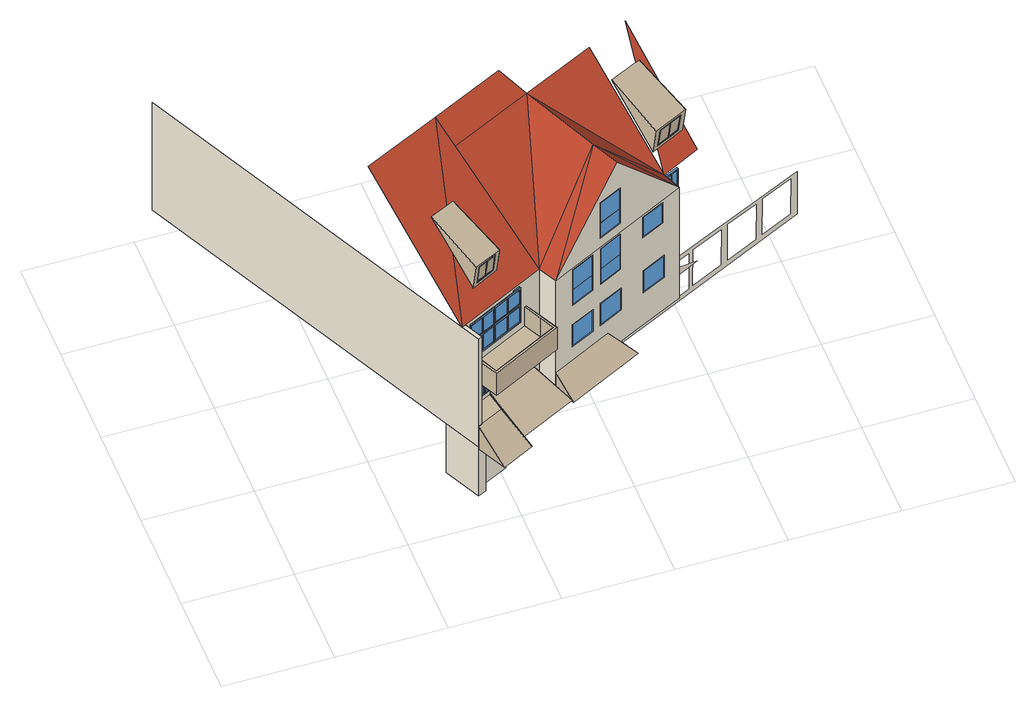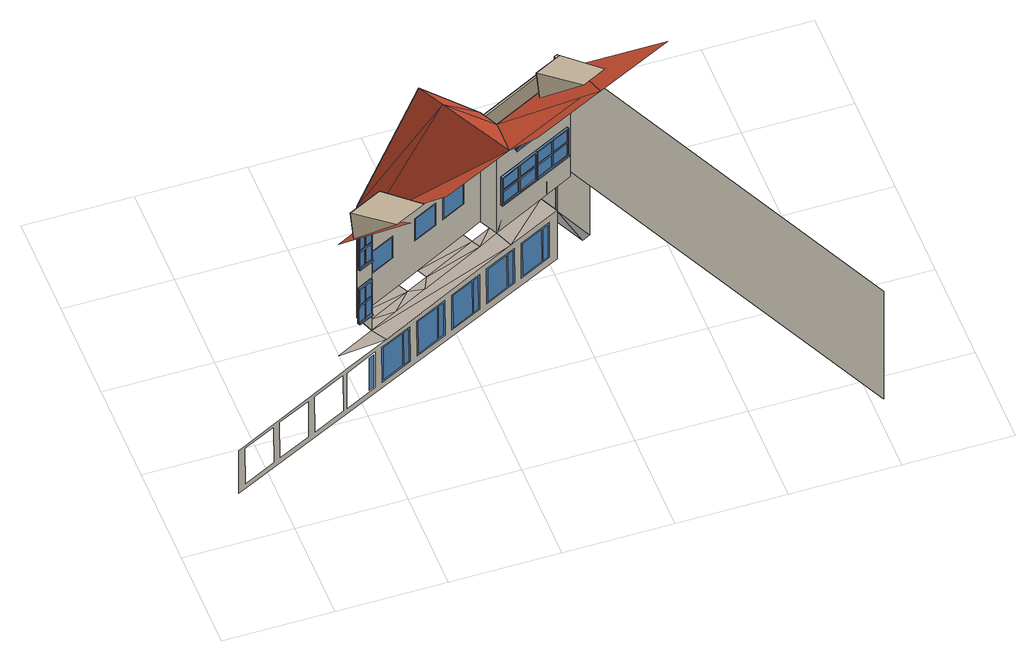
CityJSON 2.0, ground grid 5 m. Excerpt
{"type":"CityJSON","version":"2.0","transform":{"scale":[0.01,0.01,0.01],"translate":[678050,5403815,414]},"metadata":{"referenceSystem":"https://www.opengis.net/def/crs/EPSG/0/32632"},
"CityObjects":{
"building1":{"type":"Building","attributes":{"dataAvailable":"NotSufficient","measuredHeight":15.62},"children":["building1-1","building1-2","building1-3","building1-4","building1-5","building1-6"],"geometry":[{"type":"MultiSurface","lod":"3","boundaries":[[[0,1,2,3,4,5,6]],[[7,8,5,4]],[[9,8,7]],[[10,1,0,11]],[[12,13,14,15]],[[15,16,6,5]],[[0,6,16,11]],[[11,16,15,14,13,10]],[[15,17,13,14]],[[8,18,19,15,5]],[[20,21,22,23,24,25,26]],[[8,9,27,18]],[[28,29,30,31]],[[32,33,34,35]],[[34,29,28,35]],[[36,30,29,37]],[[38,34,33,39]],[[40,41,42,43,44,45,46]],[[17,15,19]],[[47,48,49,50]],[[49,48,51,52]],[[53,54,47,50]],[[55,51,48,56]],[[57,47,54,58]],[[18,27,17,19]],[[1,59,60]],[[61,62,54,53]],[[63,64,48,49]],[[50,47,65,66]],[[52,51,67,68]],[[47,48,64,65]],[[54,47,65,62]],[[48,51,67,64]],[[35,34,69,70]],[[31,30,71,72]],[[73,74,33,32]],[[75,76,29,28]],[[58,54,62,77]],[[56,48,64,78]],[[79,67,51,55]],[[80,65,47,57]],[[34,29,76,69]],[[33,34,69,74]],[[29,30,71,76]],[[81,71,30,36]],[[39,33,74,82]],[[83,69,34,38]],[[37,29,76,84]],[[13,17,85]],[[68,67,64,63]],[[66,65,62,61]],[[86,87,42,43]],[[77,62,65,80]],[[78,64,67,79]],[[88,86,43,44]],[[87,89,90,91,68,52,41,42]],[[92,89,90,93,94,95,96,61,53,50,49,52,41,40]],[[49,50,66,97,94,93,98,63]],[[68,63,98,91]],[[96,97,66,61]],[[99,64,63,98]],[[67,100,91,68]],[[101,62,61,96]],[[65,102,97,66]],[[100,99,64,67]],[[65,64,99,102]],[[101,62,65,102]],[[92,40,46,103]],[[44,88,104,45]],[[104,103,46,45],[105,106,107,108],[109,110,111,112],[55,56,78,79],[77,80,57,58]],[[98,99,100,91]],[[96,101,102,97]],[[109,100,99,110]],[[107,102,101,108]],[[27,113,114,17]],[[72,71,76,75]],[[70,69,74,73]],[[82,74,69,83]],[[84,76,71,81]],[[115,116,22,23]],[[117,115,23,24]],[[116,118,119,120,72,31,21,22]],[[121,122,70,73]],[[72,75,123,120]],[[124,118,119,125,126,127,121,73,32,35,28,31,21,20]],[[28,35,70,122,126,125,123,75]],[[128,76,75,123]],[[71,129,120,72]],[[130,74,73,121]],[[69,131,122,70]],[[124,20,26,132]],[[24,117,133,25]],[[129,128,76,71]],[[69,76,128,131]],[[130,74,69,131]],[[133,132,26,25],[134,135,136,137],[138,139,140,141],[36,37,84,81],[82,83,38,39]],[[123,128,129,120]],[[121,130,131,122]],[[138,129,128,139]],[[136,131,130,137]],[[85,17,114]],[[91,100,142,90]],[[97,102,143,94]],[[95,144,101,96]],[[93,145,99,98]],[[143,144,101,102]],[[145,143,102,99]],[[142,145,99,100]],[[108,101,144,105]],[[110,99,145,111]],[[106,143,102,107]],[[112,142,100,109]],[[146,1,10]],[[127,147,130,121]],[[125,148,128,123]],[[120,129,149,119]],[[122,131,150,126]],[[150,147,130,131]],[[148,150,131,128]],[[149,148,128,129]],[[135,150,131,136]],[[141,149,129,138]],[[137,130,147,134]],[[139,128,148,140]],[[151,152,153]],[[94,143,144,95]],[[90,142,145,93]],[[145,143,94,93]],[[111,145,142,112]],[[105,144,143,106]],[[152,151,85]],[[89,87,86,88]],[[89,88,104,103,92]],[[154,155,156,157]],[[156,155,158,159]],[[160,161,154,157]],[[162,158,155,163]],[[164,154,161,165]],[[114,152,85]],[[152,114,113]],[[126,150,147,127]],[[119,149,148,125]],[[148,150,126,125]],[[140,148,149,141]],[[134,147,150,135]],[[118,116,115,117]],[[118,117,133,132,124]],[[146,10,13,85,166],[26,167,168,25],[45,46,169,170]],[[171,172,155,156]],[[173,174,161,160]],[[159,158,175,176]],[[157,154,177,178]],[[179,180,181,182]],[[181,180,183,184]],[[185,186,179,182]],[[154,155,172,177]],[[161,154,177,174]],[[155,158,175,172]],[[187,177,154,164]],[[188,175,158,162]],[[165,161,174,189]],[[163,155,172,190]],[[191,183,180,192]],[[193,179,186,194]],[[195,196,197,198]],[[178,177,174,173]],[[176,175,172,171]],[[190,172,175,188]],[[189,174,177,187]],[[199,200,87,86]],[[201,199,86,88]],[[200,202,203,204,176,159,89,87]],[[205,202,203,206,207,208,209,173,160,157,156,159,89,92]],[[156,157,178,210,207,206,211,171]],[[209,210,178,173]],[[176,171,211,204]],[[177,212,210,178]],[[175,213,204,176]],[[214,172,171,211]],[[215,174,173,209]],[[205,92,103,169]],[[88,201,170,104]],[[213,214,172,175]],[[215,174,177,212]],[[177,172,214,212]],[[170,169,103,104],[216,217,218,219],[220,221,222,223],[162,163,190,188],[189,187,164,165]],[[211,214,213,204]],[[209,215,212,210]],[[220,213,214,221]],[[218,212,215,219]],[[224,85,151]],[[59,1,146,225]],[[226,227,180,181]],[[228,229,186,185]],[[184,183,230,231]],[[182,179,232,233]],[[179,180,227,232]],[[186,179,232,229]],[[180,183,230,227]],[[194,186,229,234]],[[192,180,227,235]],[[236,232,179,193]],[[237,230,183,191]],[[238,239,240,241],[196,195,198,197],[242,243,244,245]],[[208,246,215,209]],[[206,247,214,211]],[[210,212,248,207]],[[204,213,249,203]],[[247,248,212,214]],[[248,246,215,212]],[[249,247,214,213]],[[217,248,212,218]],[[223,249,213,220]],[[219,215,246,216]],[[221,214,247,222]],[[243,242,245,244]],[[233,232,229,228]],[[231,230,227,226]],[[235,227,230,237]],[[234,229,232,236]],[[250,251,116,115]],[[252,250,115,117]],[[251,253,254,255,231,184,118,116]],[[256,253,254,257,258,259,260,228,185,182,181,184,118,124]],[[181,182,233,261,258,257,262,226]],[[231,226,262,255]],[[260,261,233,228]],[[232,263,261,233]],[[230,264,255,231]],[[265,227,226,262]],[[266,229,228,260]],[[264,265,227,230]],[[266,229,232,263]],[[232,227,265,263]],[[256,124,132,167]],[[117,252,168,133]],[[168,167,132,133],[267,268,269,270],[271,272,273,274],[191,192,235,237],[234,236,193,194]],[[262,265,264,255]],[[260,266,263,261]],[[271,264,265,272]],[[269,263,266,270]],[[247,248,207,206]],[[203,249,247,206]],[[207,248,246,208]],[[222,247,249,223]],[[216,246,248,217]],[[202,201,199,200]],[[201,202,205,169,170]],[[85,224,166]],[[259,275,266,260]],[[257,276,265,262]],[[261,263,277,258]],[[255,264,278,254]],[[276,277,263,265]],[[277,275,266,263]],[[278,276,265,264]],[[268,277,263,269]],[[274,278,264,271]],[[270,266,275,267]],[[272,265,276,273]],[[276,277,258,257]],[[254,278,276,257]],[[258,277,275,259]],[[273,276,278,274]],[[267,275,277,268]],[[253,252,250,251]],[[252,253,256,167,168]],[[279,280,281,282]],[[283,146,166,284,285,286]],[[287,284,166]],[[288,289,290,291],[280,279,282,281],[292,293,294,295]],[[146,296,225]],[[296,297,59,225]],[[293,292,295,294]],[[284,287,298]],[[283,299,146]],[[300,301,302,303],[304,305,306,307]],[[305,304,307,306]],[[308,309,310,311],[312,313,314,315],[316,317,318,319]],[[314,313,312,315]],[[319,318,317,316]],[[298,287,320]],[[321,322,323,324]],[[298,325,326]],[[146,299,296]],[[299,283,327]],[[328,329,330,331],[322,321,324,323],[332,333,334,335]],[[333,332,335,334]],[[325,298,320]],[[320,287,336]],[[337,338,336,287,166,224]],[[339,340,341,342],[343,344,345,346],[347,348,349,350]],[[345,344,343,346]],[[350,349,348,347]],[[351,352,353,354]],[[355,356,357,358]],[[359,360,361,362],[353,352,351,354],[358,357,356,355]],[[363,364,365,366],[367,368,369,370]],[[368,367,370,369]],[[283,371,327],[342,341,340,339]],[[372,373,374,375]],[[320,336,376]],[[371,283,286,326,325,377,378,379,380],[301,300,303,302],[364,363,366,365],[381,382,383,384],[385,386,387,388],[359,362,361,360],[311,310,309,308]],[[389,390,391,392],[373,372,375,374],[393,394,395,396]],[[299,397,296]],[[394,393,396,395]],[[398,337,224]],[[371,299,327]],[[376,336,338]],[[397,399,296]],[[376,378,377]],[[386,385,388,387],[400,401,402,403]],[[401,400,403,402]],[[404,376,338]],[[382,381,384,383],[405,406,407,408]],[[406,405,408,407]],[[409,410,411,412]],[[299,371,397]],[[376,404,378]],[[413,414,415,416],[410,409,412,411],[417,418,419,420]],[[418,417,420,419]],[[404,338,337,421]],[[421,378,404]],[[380,421,337]],[[151,153,422,423,424,425,426,398,224],[427,428,429,430],[431,432,433,434],[435,436,437,438],[414,415,416,413],[390,391,392,389],[329,330,331,328],[289,290,291,288],[239,240,241,238],[439,440,441,442]],[[397,371,380,337]],[[443,444,445,446,447,448,449]],[[450,451,452,453,454,455,456]],[[457,458,459,460]],[[461,462,463,464]],[[463,458,457,464]],[[465,466,467,468]],[[469,470,471,472]],[[471,466,465,472]],[[473,459,458,474]],[[475,463,462,476]],[[477,467,466,478]],[[479,471,470,480]],[[481,482,462,461]],[[483,484,458,457]],[[464,463,485,486]],[[460,459,487,488]],[[489,490,470,469]],[[491,492,466,465]],[[472,471,493,494]],[[468,467,495,496]],[[463,458,484,485]],[[462,463,485,482]],[[458,459,487,484]],[[471,466,492,493]],[[470,471,493,490]],[[466,467,495,492]],[[497,487,459,473]],[[476,462,482,498]],[[499,485,463,475]],[[474,458,484,500]],[[480,470,490,501]],[[478,466,492,502]],[[503,495,467,477]],[[504,493,471,479]],[[505,506,445,446]],[[488,487,484,483]],[[486,485,482,481]],[[507,508,452,453]],[[496,495,492,491]],[[494,493,490,489]],[[509,505,446,447]],[[506,510,511,512,488,460,444,445]],[[513,507,453,454]],[[457,464,486,514,515,516,517,483]],[[488,483,517,512]],[[518,514,486,481]],[[519,510,511,516,515,520,518,481,461,464,457,460,444,443]],[[508,521,522,523,496,468,451,452]],[[498,482,485,499]],[[500,484,487,497]],[[465,472,494,524,525,526,527,491]],[[496,491,527,523]],[[528,524,494,489]],[[529,521,522,526,525,530,528,489,469,472,465,468,451,450]],[[501,490,493,504]],[[502,492,495,503]],[[531,484,483,517]],[[487,532,512,488]],[[533,482,481,518]],[[485,534,514,486]],[[535,492,491,527]],[[495,536,523,496]],[[537,490,489,528]],[[493,538,524,494]],[[485,484,531,534]],[[532,531,484,487]],[[533,482,485,534]],[[519,443,449,539]],[[447,509,540,448]],[[536,535,492,495]],[[529,450,456,541]],[[493,492,535,538]],[[537,490,493,538]],[[454,513,542,455]],[[517,531,532,512]],[[518,533,534,514]],[[540,539,449,448],[543,544,545,546],[547,548,549,550],[473,474,500,497],[498,499,475,476]],[[527,535,536,523]],[[528,537,538,524]],[[542,541,456,455],[551,552,553,554],[555,556,557,558],[477,478,502,503],[501,504,479,480]],[[547,532,531,548]],[[545,534,533,546]],[[555,536,535,556]],[[553,538,537,554]],[[398,559,337]],[[512,532,560,511]],[[514,534,561,515]],[[520,562,533,518]],[[516,563,531,517]],[[523,536,564,522]],[[524,538,565,525]],[[530,566,537,528]],[[526,567,535,527]],[[561,562,533,534]],[[563,561,534,531]],[[560,563,531,532]],[[565,566,537,538]],[[567,565,538,535]],[[564,567,535,536]],[[544,561,534,545]],[[550,560,532,547]],[[546,533,562,543]],[[548,531,563,549]],[[554,537,566,551]],[[552,565,538,553]],[[556,535,567,557]],[[558,564,536,555]],[[568,569,570,571,572]],[[563,561,515,516]],[[515,561,562,520]],[[510,506,505,509]],[[521,508,507,513]],[[573,397,574]]],"semantics":{"surfaces":[{"type":"WallSurface"},{"type":"GroundSurface"},{"type":"WallSurface","klumMaterialClass":"Plaster","klumMaterialIndex":"I202","materialUncertainty":0.3},{"type":"RoofSurface"},{"type":"Window","@cityeditor:layer":"Unclassified.LoD3","frameKlumMaterialClass":"Wood","frameKlumMaterialIndex":"L001","paneMaterialClass":"Glass"},{"type":"RoofSurface","klumMaterialClass":"Ceramic","klumMaterialIndex":"D201","materialUncertainty":0.3},{"type":"OuterCeilingSurface"}],"values":[0,0,1,0,0,0,2,2,3,2,4,1,4,4,4,4,4,4,3,4,4,4,4,4,2,5,4,4,4,4,4,4,4,4,4,4,4,4,4,4,4,4,4,4,4,4,4,4,3,4,4,4,4,4,4,4,4,4,4,4,4,4,4,4,4,4,4,4,4,4,4,4,4,4,2,4,4,4,4,4,4,4,4,4,4,4,4,4,4,4,4,4,4,4,4,4,4,4,4,4,3,4,4,4,4,4,4,4,4,4,4,4,0,4,4,4,4,4,4,4,4,4,4,4,2,4,4,4,4,4,2,4,4,4,4,4,4,4,2,2,4,4,4,4,4,4,4,2,4,4,4,4,4,4,4,4,4,4,4,4,4,4,4,4,4,4,4,4,4,4,4,4,4,4,4,4,4,4,4,4,4,4,4,4,4,4,4,4,4,4,6,5,4,4,4,4,4,4,4,4,4,4,4,4,4,4,4,4,4,4,4,4,4,4,4,4,4,4,4,4,4,4,4,4,4,4,4,4,4,4,4,4,4,4,4,4,4,4,4,4,4,4,4,4,4,4,4,4,6,4,4,4,4,4,4,4,4,4,4,4,4,4,4,4,4,4,4,4,2,6,4,5,5,4,6,5,4,4,4,4,4,6,4,6,5,5,4,4,6,6,6,4,4,4,4,4,4,4,4,2,4,6,2,4,5,4,6,5,6,5,6,4,4,6,4,4,4,5,6,4,4,6,6,6,2,2,4,4,4,4,4,4,4,4,4,4,4,4,4,4,4,4,4,4,4,4,4,4,4,4,4,4,4,4,4,4,4,4,4,4,4,4,4,4,4,4,4,4,4,4,4,4,4,4,4,4,4,4,4,4,4,4,4,4,4,4,4,4,4,4,4,4,4,4,4,4,4,4,4,4,4,4,4,4,4,4,4,4,4,4,6,4,4,4,4,4,4,4,4,4,4,4,4,4,4,4,4,4,4,4,4,4,4,4,4,4,4,4,5]}}]},
"building1-1":{"type":"BuildingInstallation","attributes":{"@cityeditor:layer":"Unclassified.LoD3","materialClass":"Metal","materialName":"Zinc","materialUncertainty":0.3,"relationToConstruction":"outside"},"parents":["building1"],"geometry":[{"type":"MultiSurface","lod":"3","boundaries":[[[575,576,577,16,6]],[[575,6,5,578]],[[577,579,580,16]],[[576,581,577]],[[581,579,577]],[[576,582,581]]]}]},
"building1-2":{"type":"BuildingInstallation","attributes":{"@cityeditor:layer":"Unclassified.LoD3","relationToConstruction":"outside"},"parents":["building1"],"geometry":[{"type":"MultiSurface","lod":"3","boundaries":[[[583,584,585]],[[586,587,588]],[[586,584,583,587]],[[589,590,591,592]],[[590,589,593,594]],[[595,596,592,591],[597,598,599,600]],[[596,601,589,592]],[[602,598,597,603]],[[604,605,603,602]],[[591,590,606,595]],[[603,597,600,605]],[[598,602,604,599]],[[607,608,609,610]],[[610,609,611,612]],[[609,608,613,611],[602,604,605,603]],[[594,593,614,615]],[[614,593,616,617]],[[617,618,619,620,621,622,615,614]],[[599,604,605,600]],[[622,623,594,615]],[[624,613,608,607]],[[625,626,627,628]],[[626,625,629,630]],[[631,632,633,634],[635,636,637,638]],[[639,631,634,640]],[[638,635,636,637]],[[619,638,637,618]],[[620,635,638,619]],[[620,621,636,635]],[[641,632,631,639]],[[595,606,601,596]],[[612,611,613,624]],[[642,633,632,641]],[[617,616,623,622,621,618]],[[621,618,637,636]],[[640,634,633,642]],[[629,625,628,643],[616,593,589,601,606,590,594,623]],[[612,640,642,610]],[[643,644,630,629]],[[586,588,585,584]],[[630,626,627,644],[624,607,610,642,641,639,640,612]],[[585,588,587,583],[630,644,627,626]],[[644,643,628,627]]]}]},
"building1-3":{"type":"BuildingInstallation","attributes":{"@cityeditor:layer":"Unclassified.LoD3","klumMaterialClass":"Plaster","klumMaterialIndex":"I202","materialUncertainty":0.3,"relationToConstruction":"outside"},"parents":["building1"],"geometry":[{"type":"MultiSurface","lod":"3","boundaries":[[[645,646,647,648]],[[648,647,649,650]],[[651,652,653,654,655]],[[656,657,658,659]],[[660,661,662,663]],[[664,651,655,665]],[[666,645,648,650,667,654,653,659,658,663,662,668]],[[667,669,655,654]],[[661,670,668,662]],[[652,656,659,653]],[[650,649,669,667]],[[670,664,665,666,668]],[[655,669,649,647,646,665]],[[666,665,646,645]],[[657,660,663,658]],[[656,652,651,664,670,661,660,657]]]}]},
"building1-4":{"type":"BuildingInstallation","attributes":{"@cityeditor:layer":"Unclassified.LoD3","materialClass":"Metal","materialName":"Zinc","materialUncertainty":0.3,"relationToConstruction":"outside"},"parents":["building1"],"geometry":[{"type":"MultiSurface","lod":"3","boundaries":[[[671,672,673,674]],[[582,673,672,675]],[[582,675,676,677]]]}]},
"building1-5":{"type":"BuildingInstallation","attributes":{"@cityeditor:layer":"Unclassified.LoD3","materialClass":"Metal","materialName":"Zinc","materialUncertainty":0.3,"relationToConstruction":"outside"},"parents":["building1"],"geometry":[{"type":"MultiSurface","lod":"3","boundaries":[[[678,679,680,681]],[[682,680,679,683]],[[682,683,684,685]]]}]},
"building1-6":{"type":"BuildingInstallation","attributes":{"@cityeditor:layer":"Unclassified.LoD3","relationToConstruction":"outside"},"parents":["building1"],"geometry":[{"type":"MultiSurface","lod":"3","boundaries":[[[686,687,688]],[[689,690,691]],[[689,687,686,690]],[[692,693,694,695]],[[693,692,696,697]],[[698,699,695,694],[700,701,702,703]],[[699,704,692,695]],[[705,701,700,706]],[[707,708,706,705]],[[694,693,709,698]],[[706,700,703,708]],[[701,705,707,702]],[[710,711,712,713]],[[713,712,714,715]],[[712,711,716,714],[705,707,708,706]],[[697,696,717,718]],[[717,696,719,720]],[[720,721,722,723,724,725,718,717]],[[702,707,708,703]],[[725,726,697,718]],[[727,716,711,710]],[[728,729,730,731]],[[729,728,732,733]],[[734,735,736,737],[738,739,740,741]],[[742,734,737,743]],[[741,738,739,740]],[[722,741,740,721]],[[723,738,741,722]],[[723,724,739,738]],[[744,735,734,742]],[[698,709,704,699]],[[715,714,716,727]],[[745,736,735,744]],[[720,719,726,725,724,721]],[[724,721,740,739]],[[743,737,736,745]],[[732,728,731,746],[719,696,692,704,709,693,697,726]],[[715,743,745,713]],[[746,747,733,732]],[[689,691,688,687]],[[733,729,730,747],[727,710,713,745,744,742,743,715]],[[688,691,690,686],[733,747,730,729]],[[747,746,731,730]]]}]}
},
"vertices":[
[869,163,1021],[827,248,1021],[38,1883,1021],[38,1883,365],[786,334,365],[869,163,365],[869,163,489],[786,334,64],[869,163,65],[825,353,64],[845,257,1021],[887,172,1021],[845,239,364],[845,257,364],[869,208,364],[887,172,364],[887,172,489],[894,211,364],[908,182,64],[908,182,364],[858,273,681],[858,273,518],[856,278,517],[856,278,511],[858,273,511],[862,266,511],[862,266,681],[894,211,64],[863,276,592],[865,272,592],[865,272,518],[863,276,518],[863,276,674],[865,272,674],[865,272,600],[863,276,600],[867,268,518],[867,268,592],[867,268,600],[867,268,674],[868,278,996],[868,278,789],[866,283,788],[866,283,780],[868,278,780],[872,271,780],[872,271,996],[874,276,893],[874,276,883],[872,280,883],[872,280,893],[874,276,789],[872,280,789],[872,280,987],[874,276,987],[876,272,789],[876,272,883],[876,272,893],[876,272,987],[944,915,1587],[588,743,1587],[930,309,987],[932,305,987],[930,309,883],[932,305,883],[932,305,893],[930,309,893],[932,305,789],[930,309,789],[942,311,600],[940,314,600],[942,311,518],[940,314,518],[940,314,674],[942,311,674],[940,314,592],[942,311,592],[934,301,987],[934,301,883],[934,301,789],[934,301,893],[944,307,518],[944,307,674],[944,307,600],[944,307,592],[1001,335,361],[993,346,780],[993,346,788],[996,342,780],[996,342,789],[992,340,789],[934,311,789],[996,342,996],[992,340,883],[992,340,893],[992,340,987],[934,311,987],[934,311,893],[934,311,883],[936,307,883],[936,307,789],[936,307,987],[936,307,893],[999,334,996],[999,334,780],[996,332,987],[996,332,893],[938,303,893],[938,303,987],[938,303,789],[938,303,883],[996,332,883],[996,332,789],[1029,276,64],[1029,276,364],[1025,362,511],[1025,362,517],[1027,358,511],[1027,358,518],[1023,355,518],[945,317,518],[945,317,674],[945,317,600],[945,317,592],[1027,358,681],[1023,355,592],[1023,355,600],[1023,355,674],[947,313,592],[947,313,518],[947,313,674],[947,313,600],[1031,350,681],[1031,350,511],[1027,348,674],[1027,348,600],[949,309,600],[949,309,674],[949,309,518],[949,309,592],[1027,348,592],[1027,348,518],[994,336,789],[994,336,893],[994,336,987],[994,336,883],[1238,453,1021],[1025,352,674],[1025,352,592],[1025,352,518],[1025,352,600],[960,418,361],[1001,334,64],[960,418,64],[1001,340,893],[1001,340,883],[999,344,883],[999,344,893],[1001,340,789],[999,344,789],[999,344,987],[1001,340,987],[1003,336,789],[1003,336,883],[1003,336,893],[1003,336,987],[1238,453,357],[1218,443,681],[1218,443,511],[1141,405,996],[1141,405,780],[1064,376,883],[1066,372,883],[1064,376,987],[1066,372,987],[1066,372,789],[1064,376,789],[1066,372,893],[1064,376,893],[1034,356,600],[1034,356,592],[1032,360,592],[1032,360,600],[1034,356,518],[1032,360,518],[1032,360,674],[1034,356,674],[1068,368,893],[1068,368,789],[1068,368,987],[1068,368,883],[1036,352,518],[1036,352,592],[1036,352,600],[1036,352,674],[1011,442,311],[1035,454,311],[1033,453,117],[1010,442,117],[1135,417,780],[1135,417,788],[1137,412,780],[1137,412,789],[1133,411,789],[1068,378,789],[1137,412,996],[1133,411,883],[1133,411,893],[1133,411,987],[1068,378,987],[1068,378,893],[1068,378,883],[1070,374,893],[1070,374,789],[1070,374,883],[1070,374,987],[1137,403,987],[1137,403,893],[1072,370,893],[1072,370,987],[1072,370,789],[1072,370,883],[1137,403,883],[1137,403,789],[1204,535,355],[1000,826,1478],[1118,403,592],[1120,399,592],[1118,403,674],[1120,399,674],[1120,399,518],[1118,403,518],[1120,399,600],[1118,403,600],[1122,395,674],[1122,395,592],[1122,395,600],[1122,395,518],[1002,438,321],[1151,510,320],[1150,509,106],[1001,437,107],[1044,458,311],[1042,457,117],[1141,505,116],[1142,505,310],[1135,407,987],[1135,407,883],[1135,407,893],[1135,407,789],[1212,455,511],[1212,455,517],[1214,451,511],[1214,451,518],[1209,449,518],[1123,406,518],[1214,451,681],[1209,449,592],[1209,449,600],[1209,449,674],[1123,406,674],[1123,406,600],[1123,406,592],[1125,402,600],[1125,402,518],[1125,402,592],[1125,402,674],[1213,441,674],[1213,441,600],[1127,398,600],[1127,398,674],[1127,398,518],[1127,398,592],[1213,441,592],[1213,441,518],[1211,445,674],[1211,445,592],[1211,445,600],[1211,445,518],[1196,531,311],[1220,543,311],[1218,542,117],[1195,531,117],[1281,368,1021],[1257,416,357],[1263,404,357],[1281,368,357],[1328,498,355],[1187,527,321],[1336,599,320],[1335,598,106],[1186,526,107],[1229,547,311],[1227,546,117],[1326,594,116],[1327,594,310],[1381,1011,1478],[1280,1078,1587],[1349,461,355],[1550,660,1463],[1481,468,541],[1481,468,676],[1369,413,676],[1369,413,541],[1375,416,670],[1475,466,670],[1475,466,548],[1375,416,548],[1479,467,1009],[1373,415,1009],[1373,415,793],[1479,467,793],[1475,466,887],[1376,416,887],[1376,416,1004],[1475,466,1004],[1376,416,799],[1376,416,883],[1475,466,883],[1475,466,799],[1593,583,350],[1381,620,308],[1404,632,308],[1403,631,114],[1380,620,114],[1617,536,350],[1373,414,355],[1611,534,1458],[1372,616,318],[1521,688,317],[1519,687,103],[1371,615,104],[1414,636,308],[1412,635,114],[1510,683,113],[1512,683,307],[1621,645,349],[1907,788,342],[1776,722,345],[1626,541,1289],[1520,488,1289],[1520,488,1073],[1626,541,1073],[1622,539,1167],[1523,490,1167],[1523,490,1284],[1622,539,1284],[1523,490,1079],[1523,490,1163],[1622,539,1163],[1622,539,1079],[1525,491,1004],[1525,491,887],[1624,540,887],[1624,540,1004],[1624,540,799],[1624,540,883],[1525,491,883],[1525,491,799],[1627,542,1009],[1522,489,1009],[1522,489,793],[1627,542,793],[1632,544,541],[1632,544,676],[1520,488,676],[1520,488,541],[1526,491,670],[1626,541,670],[1626,541,548],[1526,491,548],[1942,699,1021],[1566,709,306],[1589,721,306],[1588,720,112],[1565,709,112],[1695,634,348],[1719,588,348],[1909,682,345],[1938,697,344],[1942,699,344],[1863,659,676],[1863,659,541],[1751,604,541],[1751,604,676],[1854,655,1005],[1854,655,880],[1748,602,880],[1748,602,1005],[1557,705,316],[1706,777,315],[1704,776,101],[1555,704,102],[1598,725,306],[1597,724,112],[1695,772,111],[1697,772,305],[1907,788,1019],[1866,854,341],[1713,1171,1478],[1754,605,999],[1848,652,999],[1848,652,886],[1754,605,886],[1885,729,344],[1757,607,670],[1857,656,670],[1857,656,548],[1757,607,548],[1751,798,303],[1774,810,302],[1773,809,108],[1749,798,108],[1742,794,312],[1891,866,311],[1889,865,97],[1740,793,98],[1783,814,302],[1782,813,108],[1880,861,107],[1881,861,302],[1915,744,343],[2651,1232,64],[2651,1232,324],[2445,1133,328],[2184,1007,334],[2058,946,337],[2615,1215,95],[2466,1143,96],[2468,1144,310],[2617,1215,309],[2432,1126,310],[2430,1126,96],[2281,1054,97],[2283,1055,311],[2247,1037,311],[2245,1037,97],[2097,965,98],[2098,966,312],[2074,954,95],[1925,882,95],[1925,882,312],[2074,954,309],[1909,799,664],[1909,799,458],[1907,803,456],[1907,803,449],[1909,799,449],[1913,791,449],[1913,791,664],[1909,799,995],[1909,799,788],[1907,803,787],[1907,803,779],[1909,799,779],[1913,791,779],[1913,791,995],[1911,799,552],[1913,795,552],[1913,795,458],[1911,799,458],[1911,799,655],[1913,795,655],[1913,795,561],[1911,799,561],[1911,800,882],[1913,796,882],[1913,796,788],[1911,800,788],[1911,800,986],[1913,796,986],[1913,796,892],[1911,800,892],[1915,792,458],[1915,792,552],[1915,792,561],[1915,792,655],[1915,792,788],[1915,792,882],[1915,792,892],[1915,792,986],[1943,815,655],[1945,811,655],[1943,815,552],[1945,811,552],[1945,811,561],[1943,815,561],[1945,811,458],[1943,815,458],[1943,815,986],[1945,811,986],[1943,815,882],[1945,811,882],[1945,811,892],[1943,815,892],[1945,811,788],[1943,815,788],[1947,807,458],[1947,807,655],[1947,807,561],[1947,807,552],[1947,808,986],[1947,808,882],[1947,808,788],[1947,808,892],[1976,837,449],[1976,837,456],[1976,837,779],[1976,837,787],[1978,833,449],[1978,833,458],[1976,832,458],[1944,816,458],[1978,833,779],[1944,816,561],[1976,832,561],[1976,832,552],[1944,816,552],[1944,816,655],[1978,833,664],[1976,832,655],[1978,833,788],[1977,832,788],[1945,816,788],[1945,816,892],[1977,832,892],[1977,832,882],[1945,816,882],[1945,816,986],[1978,833,995],[1977,832,986],[1946,812,552],[1946,812,458],[1946,812,655],[1946,812,561],[1947,812,882],[1947,812,788],[1947,812,986],[1947,812,892],[1982,825,664],[1982,825,449],[1982,825,995],[1982,825,779],[1980,824,655],[1980,824,561],[1948,808,561],[1948,808,655],[1948,808,458],[1948,808,552],[1980,824,552],[1980,824,458],[1980,824,986],[1980,824,892],[1949,808,892],[1949,808,986],[1949,808,788],[1949,808,882],[1980,824,882],[1980,824,788],[2086,877,341],[1978,828,458],[1978,828,561],[1978,828,655],[1978,828,552],[1978,828,788],[1978,828,892],[1978,828,986],[1978,828,882],[1934,887,105],[1958,898,105],[1958,898,299],[1958,898,301],[1934,887,302],[1905,1264,1478],[2086,877,1021],
[936,28,353],[1084,102,353],[989,222,489],[869,163,353],[974,321,489],[845,257,489],[1007,256,453],[1062,146,373],
[928,361,1238],[812,595,1351],[921,377,1097],[927,653,1351],[1053,423,1238],[1045,439,1097],[985,403,1222],[980,415,1120],[981,412,1120],[987,401,1221],[984,402,1222],[979,414,1120],[1022,433,1120],[1028,421,1222],[1026,421,1217],[1021,432,1125],[983,413,1124],[988,402,1217],[1026,423,1222],[1024,427,1124],[1028,417,1217],[985,408,1123],[990,398,1216],[1021,435,1120],[1026,426,1119],[1025,428,1119],[984,408,1119],[985,406,1119],[989,396,1221],[990,394,1220],[1030,417,1221],[985,400,1221],[980,412,1120],[943,382,1221],[944,380,1221],[944,380,1216],[984,400,1217],[979,411,1124],[939,391,1124],[939,391,1119],[938,394,1119],[1031,414,1221],[941,381,1224],[946,372,1223],[940,384,1115],[936,393,1116],[1028,424,1225],[1032,415,1224],[946,375,1220],[941,387,1118],[982,407,1119],[987,396,1221],[981,406,1123],[942,387,1123],[946,376,1216],[986,396,1216],[947,373,1220],[989,393,1220],[942,384,1118],[983,405,1119],[1022,436,1117],[1027,427,1116],
[1201,329,862],[1201,329,747],[1234,263,747],[1234,263,862],[928,110,747],[928,110,862],[853,261,727],[845,257,727],[845,257,862],[853,261,862],[853,261,747],[887,172,727],[925,96,727],[925,96,862],[887,172,862],[1248,257,727],[1210,333,727],[1210,333,862],[1248,257,862],[1159,414,727],[1159,414,747],[1159,414,862],[896,176,862],[1167,418,862],[896,176,747],[1167,418,727],
[1227,450,388],[1184,426,501],[1322,275,373],[1233,453,373],[974,321,501],[973,323,388],[973,323,373],
[1618,537,370],[1560,507,464],[1673,447,358],[1626,541,358],[1327,275,358],[1281,368,464],[1281,368,370],[1281,368,358],
[1891,839,1238],[1777,1073,1355],[1883,857,1097],[1923,1144,1355],[2048,916,1238],[2040,934,1097],[1965,889,1222],[1959,902,1120],[1960,900,1120],[1966,887,1221],[1963,888,1222],[1958,901,1120],[2012,925,1120],[2018,912,1222],[2016,912,1217],[2011,924,1125],[1962,900,1124],[1967,888,1217],[2017,914,1222],[2013,920,1124],[2018,907,1217],[1965,896,1124],[1970,884,1216],[2011,928,1121],[2015,918,1119],[2014,921,1120],[1963,896,1119],[1964,893,1119],[1968,882,1221],[1969,880,1220],[2020,908,1221],[1964,886,1221],[1959,899,1120],[1911,863,1221],[1912,861,1221],[1912,861,1216],[1962,886,1217],[1957,898,1124],[1907,873,1124],[1907,874,1119],[1906,876,1120],[2021,905,1221],[1909,861,1224],[1914,852,1223],[1908,867,1115],[1903,875,1116],[2018,915,1225],[2023,906,1224],[1914,856,1220],[1908,869,1119],[1961,895,1119],[1966,882,1221],[1960,893,1124],[1910,869,1123],[1915,857,1216],[1965,881,1216],[1915,854,1220],[1967,879,1220],[1909,867,1118],[1962,892,1119],[2013,929,1117],[2017,920,1116]
]}
